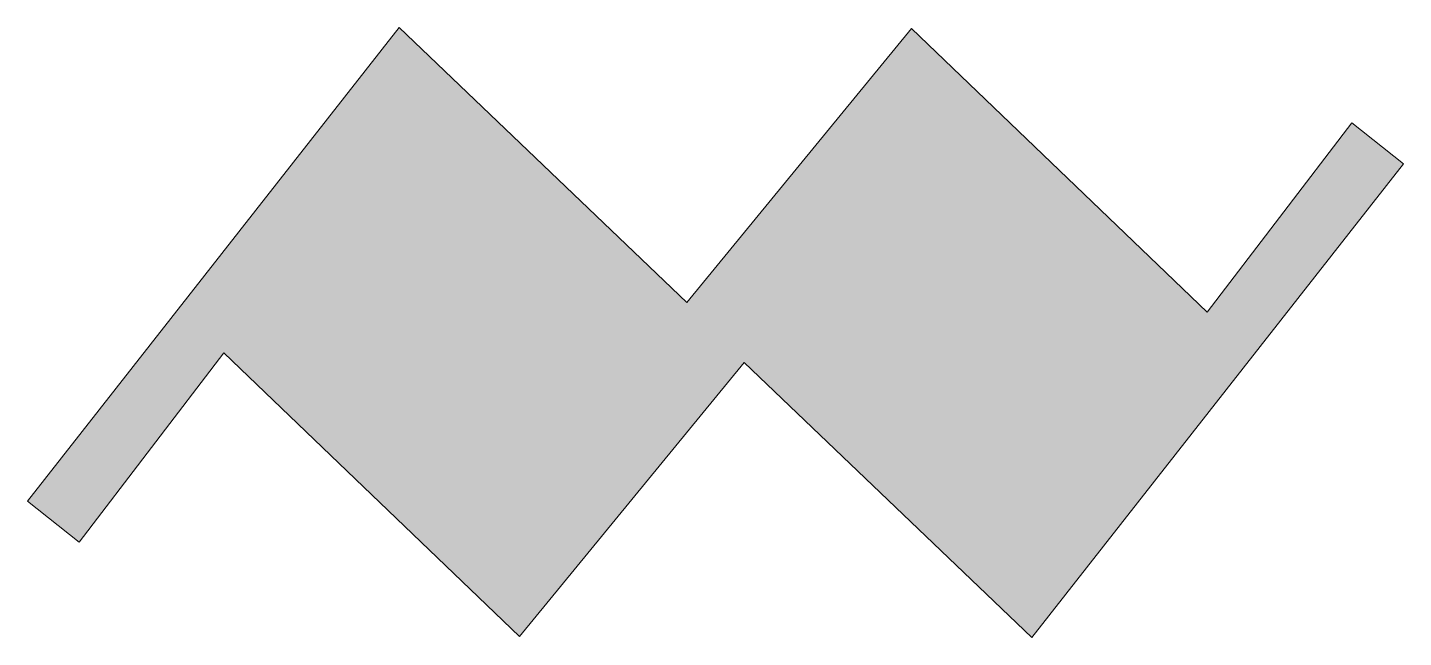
# Model space of a CAD drawing. Header units: inches. Extents: x 40.5 to 59.8, y -54.2 to -45.6.
import ezdxf

# ---------------------------------------------------------------- set-up
doc = ezdxf.new("R2010")
doc.units = ezdxf.units.IN
doc.header["$MEASUREMENT"] = 0
doc.layers.add('Layer 1', color=7, linetype='Continuous')

msp = doc.modelspace()

# ---------------------------------------------------------------- hatches: boundary and pattern name
at = {"layer": 'Layer 1', "true_color": 0x231f20}
h = msp.add_hatch(color=250, dxfattribs=at)
h.dxf.hatch_style = 2
h.paths.add_polyline_path([(40.469, -52.288), (45.69, -45.633), (49.731, -49.497), (52.888, -45.648), (57.04, -49.633), (59.074, -46.971), (59.8, -47.547), (54.579, -54.202), (50.537, -50.338), (47.379, -54.188), (43.228, -50.202), (41.194, -52.864)])

# ---------------------------------------------------------------- linework, layer by layer
at = {"layer": 'Layer 1', "lineweight": 0}
msp.add_lwpolyline([(40.469, -52.288), (45.69, -45.633), (49.731, -49.497), (52.888, -45.648), (57.04, -49.633), (59.074, -46.971), (59.8, -47.547), (54.579, -54.202), (50.537, -50.338), (47.379, -54.188), (43.228, -50.202), (41.194, -52.864), (40.469, -52.288)], dxfattribs=at)

doc.saveas('drawing.dxf')
